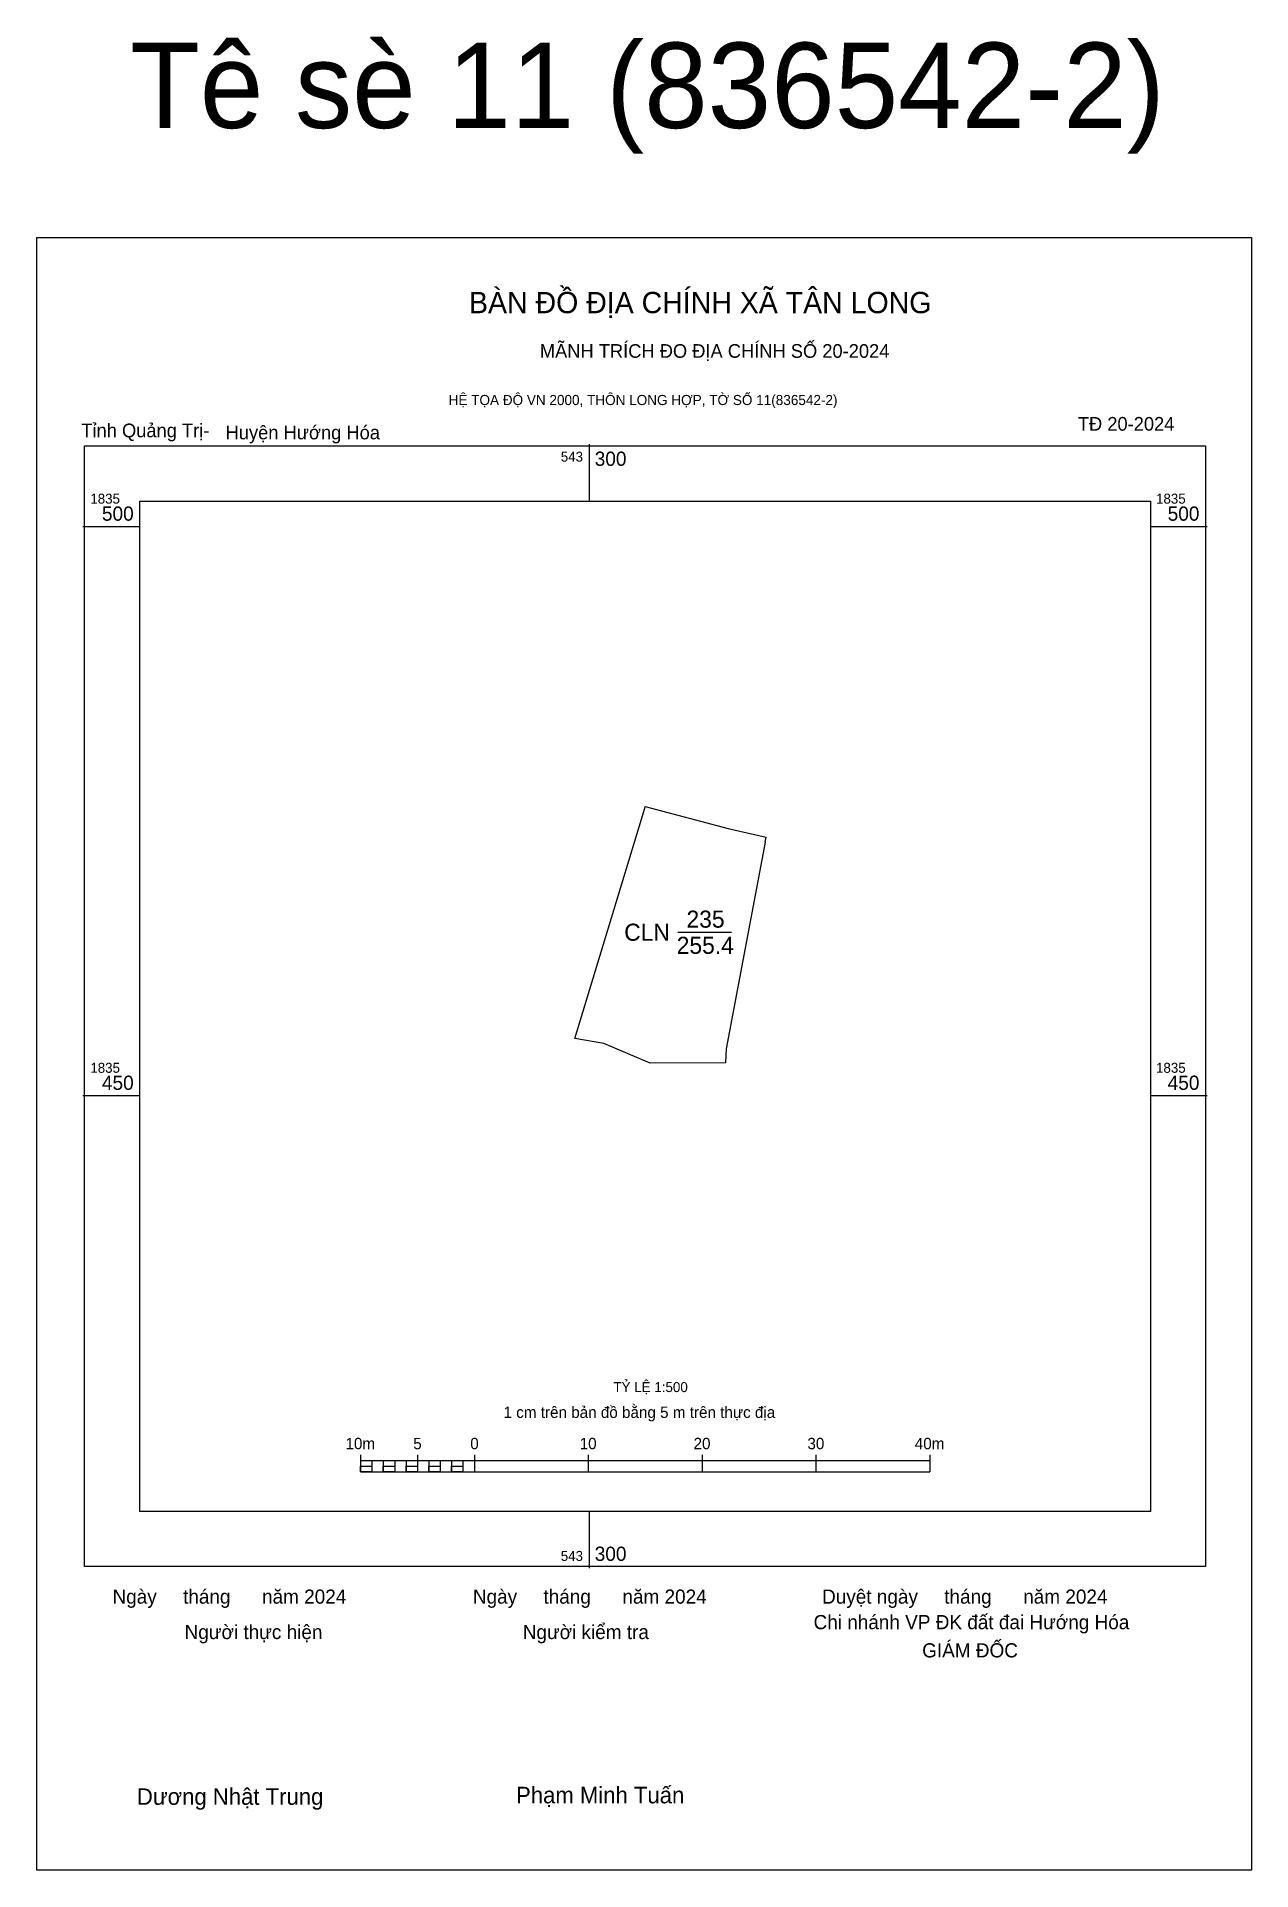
# Model space of a CAD drawing. Extents: x 543251 to 543358, y 1835382 to 1835543.
import ezdxf

# ---------------------------------------------------------------- set-up
doc = ezdxf.new("R2010")
doc.units = 0
for name, color, linetype in [('Level 10', 7, 'Continuous'), ('Level 13', 7, 'Continuous'), ('Level 15', 7, 'Continuous'), ('Level 27', 7, 'Continuous'), ('Level 6', 7, 'Continuous'), ('Level 62', 7, 'Continuous'), ('Level 63', 7, 'Continuous'), ('Level 9', 7, 'Continuous')]:
    doc.layers.add(name, color=color, linetype=linetype)

msp = doc.modelspace()

# ---------------------------------------------------------------- linework, layer by layer
at = {"layer": 'Level 10'}
msp.add_line((543307.79, 1835464.35), (543312.51, 1835464.35), dxfattribs=at)
msp.add_lwpolyline([(543315.48, 1835472.27), (543312.05, 1835454.1), (543311.98, 1835452.88), (543305.37, 1835452.86), (543301.3, 1835454.57), (543298.76, 1835455), (543304.89, 1835475.26)], dxfattribs=at)
at = {"layer": 'Level 15'}
msp.add_lwpolyline([(543251.49, 1835525.39), (543358.17, 1835525.39), (543358.17, 1835381.94), (543251.49, 1835381.94)], close=True, dxfattribs=at)
at = {"layer": 'Level 27'}
for p, q in [((543305.07, 1835475.84), (543305.07, 1835475.84)), ((543315.59, 1835472.83), (543315.59, 1835472.83)), ((543298.76, 1835455), (543298.76, 1835455)), ((543311.98, 1835452.88), (543311.98, 1835452.88)), ((543311.98, 1835452.88), (543311.98, 1835452.88))]:
    msp.add_line(p, q, dxfattribs=at)
at = {"layer": 'Level 62'}
msp.add_lwpolyline([(543260.55, 1835502.22), (543349.3, 1835502.22), (543349.3, 1835413.47), (543260.55, 1835413.47)], close=True, dxfattribs=at)
at = {"layer": 'Level 63'}
for p, q in [((543300, 1835507.22), (543300, 1835502.22)), ((543255.55, 1835500), (543260.55, 1835500)), ((543349.3, 1835500), (543354.3, 1835500)), ((543255.55, 1835450), (543260.55, 1835450)), ((543349.3, 1835450), (543354.3, 1835450)), ((543279.93, 1835418.43), (543279.93, 1835416.93)), ((543279.93, 1835417.93), (543329.93, 1835417.93)), ((543280.93, 1835417.93), (543280.93, 1835416.93)), ((543281.93, 1835417.93), (543281.93, 1835416.93)), ((543282.93, 1835417.93), (543282.93, 1835416.93)), ((543283.93, 1835417.93), (543283.93, 1835416.93)), ((543284.93, 1835418.43), (543284.93, 1835416.93)), ((543284.93, 1835417.93), (543284.93, 1835416.93)), ((543285.93, 1835417.93), (543285.93, 1835416.93)), ((543286.93, 1835417.93), (543286.93, 1835416.93)), ((543287.93, 1835417.93), (543287.93, 1835416.93)), ((543288.93, 1835417.93), (543288.93, 1835416.93)), ((543289.93, 1835418.43), (543289.93, 1835416.93)), ((543289.93, 1835417.93), (543289.93, 1835416.93)), ((543299.93, 1835418.43), (543299.93, 1835416.93)), ((543309.93, 1835418.43), (543309.93, 1835416.93)), ((543319.93, 1835418.43), (543319.93, 1835416.93)), ((543329.93, 1835418.43), (543329.93, 1835416.93)), ((543279.93, 1835416.93), (543329.93, 1835416.93)), ((543300, 1835413.47), (543300, 1835408.47))]:
    msp.add_line(p, q, dxfattribs=at)
for points in [[(543255.7, 1835507.07), (543354.15, 1835507.07), (543354.15, 1835408.62), (543255.7, 1835408.62)], [(543279.93, 1835417.43), (543280.93, 1835417.43), (543280.93, 1835416.93), (543279.93, 1835416.93)], [(543279.93, 1835417.43), (543280.93, 1835417.43), (543280.93, 1835416.93), (543279.93, 1835416.93)], [(543281.93, 1835417.43), (543282.93, 1835417.43), (543282.93, 1835416.93), (543281.93, 1835416.93)], [(543283.93, 1835417.43), (543284.93, 1835417.43), (543284.93, 1835416.93), (543283.93, 1835416.93)], [(543285.93, 1835417.43), (543286.93, 1835417.43), (543286.93, 1835416.93), (543285.93, 1835416.93)], [(543287.93, 1835417.43), (543288.93, 1835417.43), (543288.93, 1835416.93), (543287.93, 1835416.93)]]:
    msp.add_lwpolyline(points, close=True, dxfattribs=at)
at = {"layer": 'Level 9'}
for p, q in [((543304.89, 1835475.26), (543304.94, 1835475.39)), ((543304.94, 1835475.39), (543312.22, 1835473.47)), ((543312.22, 1835473.47), (543315.56, 1835472.69)), ((543315.48, 1835472.27), (543315.56, 1835472.69))]:
    msp.add_line(p, q, dxfattribs=at)

# ---------------------------------------------------------------- texts
at = {"layer": 'Level 13'}
for s, p in [('235', (543308.56, 1835464.75)), ('CLN', (543303.09, 1835463.6)), ('255.4', (543307.7, 1835462.45))]:
    msp.add_text(s, height=1.5, dxfattribs=at).set_placement(p)
at = {"layer": 'Level 6'}
msp.add_text('TỶ LỆ 1:500', height=0.879, dxfattribs=at).set_placement((543302.14, 1835423.95))
at = {"layer": 'Level 63'}
for s, height, p in [('Tê sè 11 (836542-2)', 7.5, (543259.69, 1835535)), ('BÀN ĐỒ ĐỊA CHÍNH XÃ TÂN LONG', 1.8718, (543289.46, 1835518.73)), ('MÃNH TRÍCH ĐO ĐỊA CHÍNH SỐ 20-2024', 1.2011, (543295.68, 1835514.81)), ('HỆ TỌA ĐỘ VN 2000, THÔN LONG HỢP, TỜ SỐ 11(836542-2)', 0.8891, (543287.67, 1835510.66)), ('543', 0.875, (543297.52, 1835505.69)), ('300', 1.25, (543300.5, 1835505.32)), ('1835', 0.875, (543256.2, 1835502)), ('1835', 0.875, (543349.8, 1835502)), ('500', 1.25, (543257.22, 1835500.5)), ('500', 1.25, (543350.82, 1835500.5)), ('1835', 0.875, (543256.2, 1835452)), ('1835', 0.875, (543349.8, 1835452)), ('450', 1.25, (543257.22, 1835450.5)), ('450', 1.25, (543350.82, 1835450.5)), ('1 cm trên bản đồ bằng 5 m trên thực địa', 1, (543292.49, 1835421.68)), ('10m', 1, (543278.61, 1835418.93)), ('5', 1, (543284.56, 1835418.93)), ('0', 1, (543289.57, 1835418.93)), ('10', 1, (543299.18, 1835418.93)), ('20', 1, (543309.18, 1835418.93)), ('30', 1, (543319.18, 1835418.93)), ('40m', 1, (543328.61, 1835418.93)), ('543', 0.875, (543297.52, 1835409.12)), ('300', 1.25, (543300.5, 1835409.12)), ('Ngày     tháng      năm 2024', 1.2442, (543258.15, 1835405.36)), ('Ngày     tháng      năm 2024', 1.2442, (543289.8, 1835405.36)), ('Duyệt ngày     tháng      năm 2024', 1.2442, (543320.47, 1835405.36)), ('Chi nhánh VP ĐK đất đai Hướng Hóa', 1.2442, (543319.72, 1835403.12)), ('Người thực hiện', 1.2442, (543264.48, 1835402.25)), ('Người kiểm tra', 1.2442, (543294.18, 1835402.25)), ('GIÁM ĐỐC', 1.244, (543329.26, 1835400.64)), ('Dương Nhật Trung', 1.4512, (543260.29, 1835387.69)), ('Phạm Minh Tuấn', 1.4512, (543293.59, 1835387.82))]:
    msp.add_text(s, height=height, dxfattribs=at).set_placement(p)
at = {"layer": 'Level 9'}
for s, height, p in [('Tỉnh Quảng Trị-', 1.2011, (543255.41, 1835507.83)), ('TĐ 20-2024', 1.201, (543342.93, 1835508.41)), ('Huyện Hướng Hóa', 1.2011, (543268.08, 1835507.65))]:
    msp.add_text(s, height=height, dxfattribs=at).set_placement(p)

doc.saveas('drawing.dxf')
